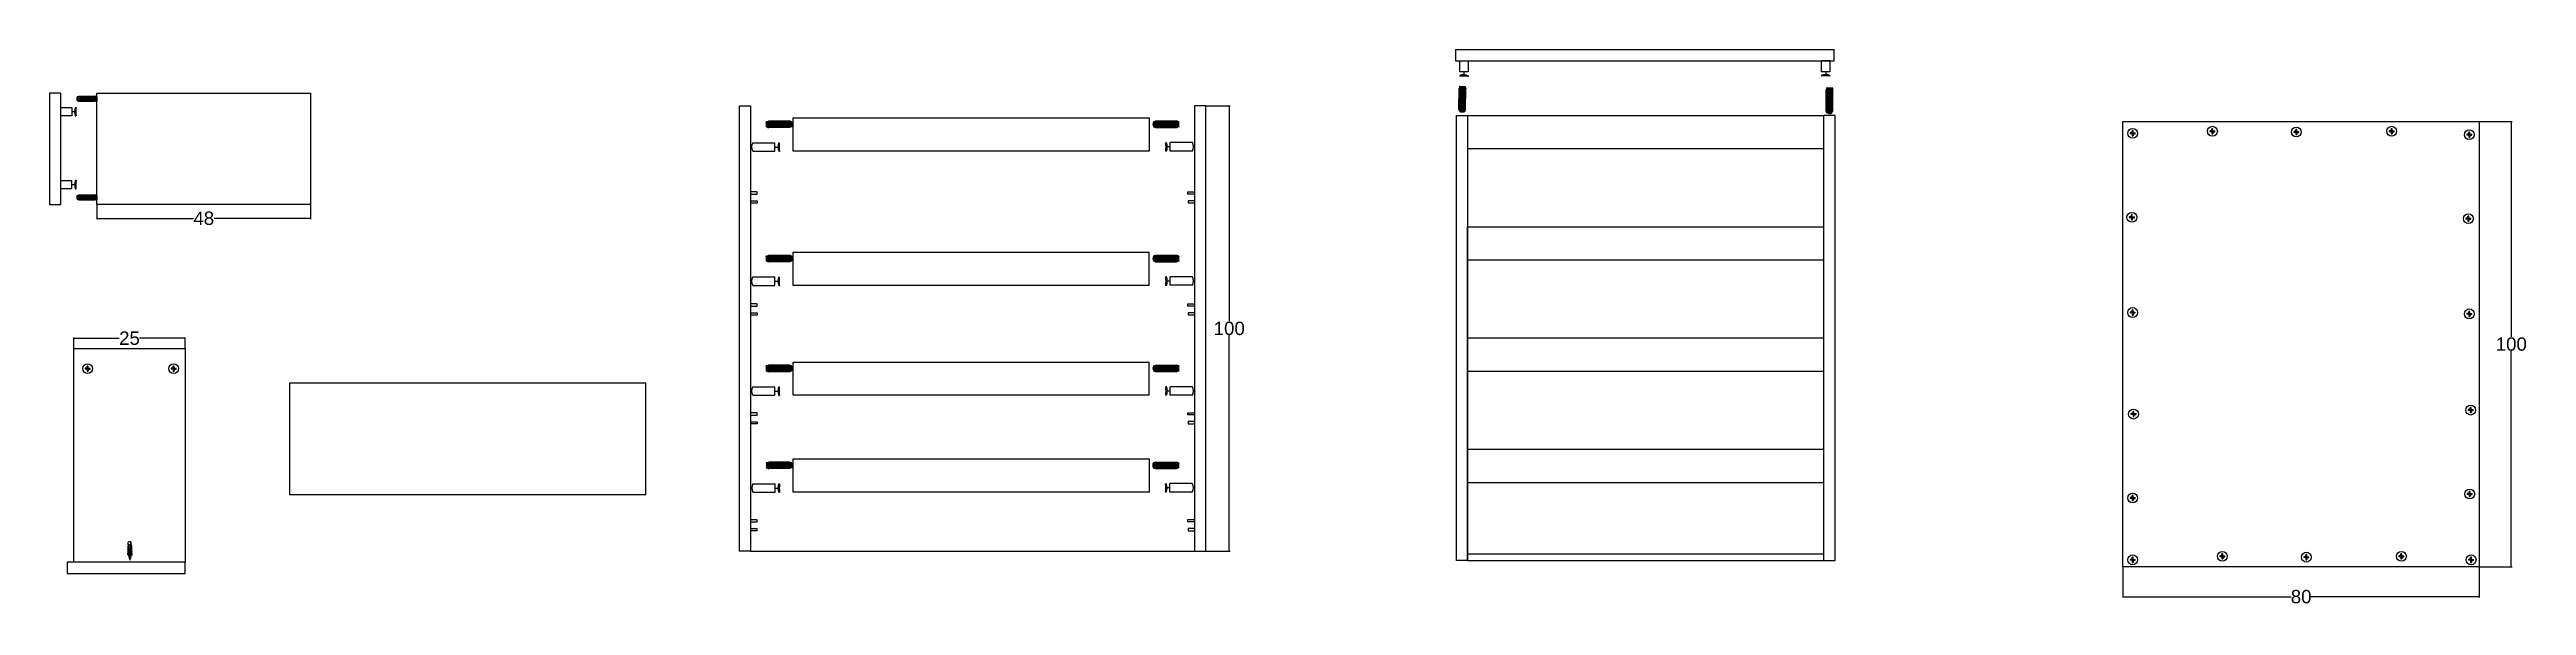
# Model space of a CAD drawing. Header units: inches. Extents: x -523 to 33, y 4 to 129.
import ezdxf

# ---------------------------------------------------------------- set-up
doc = ezdxf.new("R2010")
doc.units = ezdxf.units.IN
doc.header["$MEASUREMENT"] = 0
doc.styles.get("Standard").update_dxf_attribs({"font": 'Arial.ttf'})
doc.dimstyles.get("Standard").update_dxf_attribs({"dimtxt": 0.18, "dimasz": 0.18, "dimexe": 0.18, "dimexo": 0.0625, "dimgap": 0.09, "dimtad": 0, "dimtih": 1, "dimtoh": 1, "dimdec": 4, "dimzin": 0, "dimdsep": 46, "dimtxsty": 'Standard', "dimcen": 0.09, "dimadec": 0, "dimazin": 0, "dimtfac": 1, "dimtdec": 4, "dimtofl": 0, "dimtmove": 0, "dimatfit": 3, "dimfxl": 1, "dimtolj": 1, "dimtzin": 0, "dimarcsym": 0})

# ---------------------------------------------------------------- blocks, each defined once
blk = doc.blocks.new('Vite a croce a testa troncoconica - 10 mm da sopra')
at = {"color": 0, "linetype": 'Continuous'}
for p, q in [((-0.9, 0.9), (-5, 0.9)), ((-0.9, 0.9), (-0.9, 5)), ((0.9, 0.9), (-0.9, 0.9)), ((-0.9, 0.9), (-0.9, -0.9)), ((0.9, 0.9), (0.9, 5)), ((0.9, 0.9), (5, 0.9)), ((0.9, 0.9), (0.9, -0.9)), ((-0.9, -0.9), (-5, -0.9)), ((0.9, -0.9), (-0.9, -0.9)), ((-0.9, -0.9), (-0.9, -5)), ((0.9, -0.9), (0.9, -5)), ((0.9, -0.9), (5, -0.9))]:
    blk.add_line(p, q, dxfattribs=at)
blk.add_circle((0, 0), 9.84, dxfattribs=at)
for start, end in [(169.7597, 190.2403), (79.7597, 100.2403), (349.7597, 10.2403), (259.7597, 280.2403)]:
    blk.add_arc((0, 0), 5.09, start, end, dxfattribs=at)
blk = doc.blocks.new('_ArchTick')
at = {"color": 0, "linetype": 'ByBlock', "const_width": 0.15}
blk.add_lwpolyline([(-0.5, -0.5), (0.5, 0.5)], dxfattribs=at)
blk = doc.blocks.new('*D3')
at = {"color": 0, "lineweight": -2, "transparency": 16777216}
for p, q in [((-57.83, 13.06), (-57.83, 6.22)), ((22.17, 13.06), (22.17, 6.22)), ((-57.83, 6.4), (-20.05, 6.4)), ((22.17, 6.4), (-15.62, 6.4))]:
    blk.add_line(p, q, dxfattribs=at)
at = {"layer": 'Defpoints', "color": 0, "transparency": 16777216}
for p in [(-57.83, 13.12), (22.17, 13.12), (22.17, 6.4)]:
    blk.add_point(p, dxfattribs=at)
at = {"color": 0, "lineweight": -2, "transparency": 16777216, "xscale": 0.18, "yscale": 0.18, "zscale": 0.18, "rotation": 180}
blk.add_blockref('_ArchTick', (-57.83, 6.4), dxfattribs=at)
at = {"color": 0, "lineweight": -2, "transparency": 16777216, "xscale": 0.18, "yscale": 0.18, "zscale": 0.18}
blk.add_blockref('_ArchTick', (22.17, 6.4), dxfattribs=at)
at = {"color": 0, "transparency": 16777216, "insert": (-17.83, 6.4), "char_height": 3, "attachment_point": 5}
blk.add_mtext('\\A1;80', dxfattribs=at)
blk = doc.blocks.new('*D4')
at = {"color": 0, "lineweight": -2, "transparency": 16777216}
for p, q in [((22.23, 113.12), (29.53, 113.12)), ((29.35, 113.12), (29.35, 64.73)), ((29.35, 13.12), (29.35, 61.51)), ((22.23, 13.12), (29.53, 13.12))]:
    blk.add_line(p, q, dxfattribs=at)
at = {"layer": 'Defpoints', "color": 0, "transparency": 16777216}
for p in [(22.17, 113.12), (22.17, 13.12), (29.35, 13.12)]:
    blk.add_point(p, dxfattribs=at)
at = {"color": 0, "lineweight": -2, "transparency": 16777216, "xscale": 0.18, "yscale": 0.18, "zscale": 0.18}
for p, rotation in [((29.35, 113.12), 90), ((29.35, 13.12), 270)]:
    blk.add_blockref('_ArchTick', p, dxfattribs=dict(at, rotation=rotation))
at = {"color": 0, "transparency": 16777216, "insert": (29.35, 63.12), "char_height": 3, "attachment_point": 5}
blk.add_mtext('\\A1;100', dxfattribs=at)
blk = doc.blocks.new('*D7')
at = {"color": 0, "lineweight": -2, "transparency": 16777216}
for p, q in [((-263.71, 116.64), (-258.32, 116.64)), ((-258.5, 116.64), (-258.5, 68.25)), ((-258.5, 16.64), (-258.5, 65.03)), ((-263.71, 16.64), (-258.32, 16.64))]:
    blk.add_line(p, q, dxfattribs=at)
at = {"layer": 'Defpoints', "color": 0, "transparency": 16777216}
for p in [(-263.78, 116.64), (-258.5, 116.64), (-263.78, 16.64)]:
    blk.add_point(p, dxfattribs=at)
at = {"color": 0, "lineweight": -2, "transparency": 16777216, "xscale": 0.18, "yscale": 0.18, "zscale": 0.18}
for p, rotation in [((-258.5, 116.64), 90), ((-258.5, 16.64), 270)]:
    blk.add_blockref('_ArchTick', p, dxfattribs=dict(at, rotation=rotation))
at = {"color": 0, "transparency": 16777216, "insert": (-258.5, 66.64), "char_height": 3, "attachment_point": 5}
blk.add_mtext('\\A1;100', dxfattribs=at)
blk = doc.blocks.new('*D8')
at = {"color": 0, "lineweight": -2, "transparency": 16777216}
for p, q in [((-512.74, 94.4), (-512.74, 91.19)), ((-512.74, 91.37), (-491.04, 91.37)), ((-464.74, 91.37), (-486.44, 91.37)), ((-464.74, 94.4), (-464.74, 91.19))]:
    blk.add_line(p, q, dxfattribs=at)
at = {"layer": 'Defpoints', "color": 0, "transparency": 16777216}
for p in [(-512.74, 94.47), (-464.74, 94.47), (-464.74, 91.37)]:
    blk.add_point(p, dxfattribs=at)
at = {"color": 0, "lineweight": -2, "transparency": 16777216, "xscale": 0.18, "yscale": 0.18, "zscale": 0.18, "rotation": 180}
blk.add_blockref('_ArchTick', (-512.74, 91.37), dxfattribs=at)
at = {"color": 0, "lineweight": -2, "transparency": 16777216, "xscale": 0.18, "yscale": 0.18, "zscale": 0.18}
blk.add_blockref('_ArchTick', (-464.74, 91.37), dxfattribs=at)
at = {"color": 0, "transparency": 16777216, "insert": (-488.74, 91.37), "char_height": 3, "attachment_point": 5}
blk.add_mtext('\\A1;48', dxfattribs=at)
blk = doc.blocks.new('*D9')
at = {"color": 0, "lineweight": -2, "transparency": 16777216}
for p, q in [((-517.92, 62.2), (-517.92, 64.62)), ((-517.92, 64.44), (-507.7, 64.44)), ((-492.92, 64.44), (-503.14, 64.44)), ((-492.92, 62.2), (-492.92, 64.62))]:
    blk.add_line(p, q, dxfattribs=at)
at = {"layer": 'Defpoints', "color": 0, "transparency": 16777216}
for p in [(-517.92, 62.14), (-492.92, 64.44), (-492.92, 62.14)]:
    blk.add_point(p, dxfattribs=at)
at = {"color": 0, "lineweight": -2, "transparency": 16777216, "xscale": 0.18, "yscale": 0.18, "zscale": 0.18, "rotation": 180}
blk.add_blockref('_ArchTick', (-517.92, 64.44), dxfattribs=at)
at = {"color": 0, "lineweight": -2, "transparency": 16777216, "xscale": 0.18, "yscale": 0.18, "zscale": 0.18}
blk.add_blockref('_ArchTick', (-492.92, 64.44), dxfattribs=at)
at = {"color": 0, "transparency": 16777216, "insert": (-505.42, 64.44), "char_height": 3, "attachment_point": 5}
blk.add_mtext('\\A1;25', dxfattribs=at)

msp = doc.modelspace()

# ---------------------------------------------------------------- linework, layer by layer
for p, q in [((-207.67, 129.28), (-122.67, 129.28)), ((-207.67, 129.28), (-207.67, 126.78)), ((-122.67, 126.78), (-122.67, 129.28)), ((-207.67, 126.78), (-127.67, 126.78)), ((-206.76, 126.75), (-204.88, 126.75)), ((-206.76, 124.25), (-206.76, 126.75)), ((-206.76, 126.75), (-204.88, 126.75)), ((-204.88, 124.25), (-206.76, 124.25)), ((-206.74, 123.43), (-206.74, 123.43)), ((-206.74, 123.43), (-206.74, 123.28)), ((-205.79, 124.25), (-205.79, 123.6)), ((-204.88, 126.75), (-204.88, 124.25)), ((-204.85, 123.4), (-204.85, 123.25)), ((-127.67, 126.78), (-122.67, 126.78)), ((-125.54, 126.8), (-123.65, 126.8)), ((-125.54, 124.3), (-125.54, 126.8)), ((-125.54, 126.8), (-123.65, 126.8)), ((-123.65, 124.3), (-125.54, 124.3)), ((-125.51, 123.48), (-125.51, 123.48)), ((-125.51, 123.48), (-125.51, 123.33)), ((-124.57, 124.3), (-124.57, 123.64)), ((-123.65, 126.8), (-123.65, 124.3)), ((-123.63, 123.45), (-123.63, 123.3)), ((-520.87, 119.47), (-523.37, 119.47)), ((-523.37, 119.47), (-523.37, 94.47)), ((-520.87, 94.47), (-520.87, 119.47)), ((-517.25, 118.3), (-512.78, 118.29)), ((-517.25, 118.16), (-512.78, 118.15)), ((-517.23, 118.43), (-512.77, 118.43)), ((-517.23, 118.03), (-512.77, 118.02)), ((-517.19, 118.57), (-512.76, 118.56)), ((-517.19, 117.89), (-512.76, 117.88)), ((-517.16, 117.82), (-516.77, 117.68)), ((-517.13, 118.7), (-516.77, 118.84)), ((-517.13, 118.7), (-512.74, 118.69)), ((-516.99, 117.76), (-512.88, 117.74)), ((-516.77, 118.84), (-513.11, 118.82)), ((-516.77, 117.68), (-513.12, 117.66)), ((-512.74, 117.79), (-513.12, 117.66)), ((-512.74, 118.69), (-513.11, 118.82)), ((-512.74, 94.47), (-512.74, 119.47)), ((-512.74, 119.47), (-464.74, 119.47)), ((-464.74, 119.47), (-464.74, 94.47)), ((-206.93, 115.86), (-206.9, 120.56)), ((-206.73, 121.05), (-206.9, 120.56)), ((-206.75, 115.4), (-206.73, 121.05)), ((-206.58, 115.31), (-206.57, 121.02)), ((-206.4, 115.26), (-206.4, 120.99)), ((-206.23, 115.24), (-206.22, 120.98)), ((-206.05, 115.24), (-206.05, 120.98)), ((-205.89, 115.26), (-205.87, 120.99)), ((-205.71, 115.32), (-205.7, 121.02)), ((-205.58, 121.04), (-205.41, 120.55)), ((-205.54, 115.57), (-205.52, 120.85)), ((-205.44, 115.85), (-205.41, 120.55)), ((-124.48, 115.54), (-124.46, 120.24)), ((-124.28, 120.73), (-124.46, 120.24)), ((-124.31, 115.08), (-124.28, 120.73)), ((-124.13, 115), (-124.12, 120.7)), ((-123.96, 114.95), (-123.95, 120.68)), ((-123.79, 114.92), (-123.78, 120.67)), ((-123.61, 114.92), (-123.6, 120.67)), ((-123.44, 114.95), (-123.43, 120.68)), ((-123.27, 115), (-123.26, 120.7)), ((-123.14, 120.73), (-122.97, 120.23)), ((-123.09, 115.26), (-123.07, 120.53)), ((-122.99, 115.53), (-122.97, 120.23)), ((-520.87, 116.26), (-518.4, 116.26)), ((-518.4, 114.37), (-520.87, 114.37)), ((-518.4, 116.26), (-518.4, 114.37)), ((-518.4, 115.34), (-517.75, 115.34)), ((-517.58, 114.4), (-517.58, 114.4)), ((-517.58, 114.4), (-517.43, 114.4)), ((-517.55, 116.28), (-517.4, 116.28)), ((-368.48, 16.62), (-368.48, 116.62)), ((-368.48, 116.62), (-365.98, 116.62)), ((-365.98, 116.62), (-365.98, 16.62)), ((-365.98, 116.62), (-365.98, 91.62)), ((-362.43, 113.04), (-361.94, 113.21)), ((-356.78, 113.06), (-362.43, 113.04)), ((-362.43, 111.89), (-361.93, 111.72)), ((-356.7, 112.89), (-362.4, 112.88)), ((-356.7, 112.02), (-362.4, 112.01)), ((-356.65, 112.71), (-362.38, 112.71)), ((-356.65, 112.2), (-362.38, 112.18)), ((-356.62, 112.54), (-362.37, 112.53)), ((-356.62, 112.36), (-362.37, 112.36)), ((-356.96, 111.85), (-362.23, 111.83)), ((-357.24, 113.24), (-361.94, 113.21)), ((-357.23, 111.75), (-361.93, 111.72)), ((-356.78, 113.06), (-357.24, 113.24)), ((-356.74, 111.93), (-357.23, 111.75)), ((-356.44, 113.93), (-276.44, 113.93)), ((-356.44, 106.47), (-356.44, 113.93)), ((-276.44, 113.93), (-276.44, 106.47)), ((-275.63, 112.57), (-269.89, 112.56)), ((-275.63, 112.39), (-269.89, 112.38)), ((-275.61, 112.74), (-269.88, 112.73)), ((-275.61, 112.22), (-269.88, 112.21)), ((-275.56, 112.91), (-269.85, 112.9)), ((-275.55, 112.05), (-269.85, 112.03)), ((-275.51, 111.95), (-275.02, 111.77)), ((-275.47, 113.08), (-275.01, 113.26)), ((-275.47, 113.08), (-269.82, 113.06)), ((-275.3, 111.87), (-270.02, 111.85)), ((-275.02, 111.77), (-270.32, 111.75)), ((-275.01, 113.26), (-270.31, 113.24)), ((-269.83, 111.91), (-270.32, 111.75)), ((-269.82, 113.06), (-270.31, 113.24)), ((-266.28, 116.64), (-266.28, 16.64)), ((-266.28, 116.64), (-266.28, 91.64)), ((-263.78, 116.64), (-266.28, 116.64)), ((-266.28, 116.64), (-266.28, 16.64)), ((-266.28, 116.64), (-266.28, 91.64)), ((-263.78, 16.64), (-263.78, 116.64)), ((-207.48, 14.5), (-207.48, 114.5)), ((-207.48, 114.5), (-204.98, 114.5)), ((-206.75, 115.4), (-206.93, 115.86)), ((-205.61, 115.36), (-205.44, 115.85)), ((-204.98, 114.5), (-204.98, 14.5)), ((-204.98, 114.5), (-124.98, 114.5)), ((-204.98, 114.5), (-204.98, 107.04)), ((-124.98, 14.5), (-124.98, 114.5)), ((-122.48, 114.5), (-124.98, 114.5)), ((-124.31, 115.08), (-124.48, 115.54)), ((-123.17, 115.04), (-122.99, 115.53)), ((-122.48, 14.5), (-122.48, 114.5)), ((-57.83, 13.12), (-57.83, 113.12)), ((-57.83, 113.12), (22.17, 113.12)), ((22.17, 113.12), (22.17, 13.12)), ((-365.49, 108.35), (-360.49, 108.35)), ((-365.49, 106.47), (-360.49, 106.47)), ((-360.49, 106.47), (-360.49, 108.35)), ((-360.49, 107.39), (-359.84, 107.39)), ((-359.67, 108.33), (-359.67, 108.33)), ((-359.67, 108.33), (-359.52, 108.33)), ((-359.64, 106.45), (-359.49, 106.45)), ((-276.44, 106.47), (-356.44, 106.47)), ((-272.61, 106.47), (-272.76, 106.47)), ((-272.59, 108.35), (-272.74, 108.35)), ((-272.58, 108.35), (-272.59, 108.35)), ((-271.76, 107.41), (-272.42, 107.41)), ((-266.76, 108.38), (-271.76, 108.38)), ((-271.76, 106.49), (-271.76, 108.38)), ((-266.76, 106.49), (-271.76, 106.49)), ((-204.98, 107.04), (-124.98, 107.04)), ((-520.88, 99.89), (-518.41, 99.89)), ((-518.41, 98), (-520.88, 98)), ((-518.41, 99.89), (-518.41, 98)), ((-518.41, 98.97), (-517.75, 98.97)), ((-517.59, 98.03), (-517.59, 98.03)), ((-517.59, 98.03), (-517.44, 98.03)), ((-517.56, 99.91), (-517.41, 99.91)), ((-517.25, 96.13), (-512.78, 96.12)), ((-517.25, 95.99), (-512.78, 95.99)), ((-517.23, 96.26), (-512.77, 96.26)), ((-517.23, 95.86), (-512.77, 95.85)), ((-517.19, 96.4), (-512.76, 96.39)), ((-517.19, 95.72), (-512.76, 95.72)), ((-517.16, 95.65), (-516.77, 95.51)), ((-517.13, 96.53), (-516.77, 96.67)), ((-517.13, 96.53), (-512.74, 96.52)), ((-516.99, 95.59), (-512.88, 95.57)), ((-516.77, 96.67), (-513.11, 96.65)), ((-516.77, 95.51), (-513.12, 95.49)), ((-512.74, 95.62), (-513.12, 95.49)), ((-512.74, 96.52), (-513.11, 96.65)), ((-366.02, 95.3), (-364.52, 95.3)), ((-364.52, 94.8), (-366.02, 94.8)), ((-364.47, 97.3), (-365.97, 97.3)), ((-365.97, 96.8), (-364.47, 96.8)), ((-364.52, 95.3), (-364.52, 94.8)), ((-364.47, 96.8), (-364.47, 97.3)), ((-267.78, 96.82), (-267.78, 97.32)), ((-267.78, 97.32), (-266.28, 97.32)), ((-266.28, 96.82), (-267.78, 96.82)), ((-266.23, 95.32), (-267.73, 95.32)), ((-267.73, 95.32), (-267.73, 94.82)), ((-267.73, 94.82), (-266.23, 94.82)), ((-523.37, 94.47), (-520.87, 94.47)), ((-464.74, 94.47), (-512.74, 94.47)), ((-365.98, 91.62), (-365.98, 66.62)), ((-266.28, 91.64), (-266.28, 66.64)), ((-266.28, 91.64), (-266.28, 66.64)), ((-204.98, 64.5), (-204.98, 89.5)), ((-204.98, 89.5), (-124.98, 89.5)), ((-204.98, 89.5), (-204.98, 82.04)), ((-356.44, 83.78), (-276.44, 83.78)), ((-356.44, 76.32), (-356.44, 83.78)), ((-276.44, 76.32), (-276.44, 83.78)), ((-365.49, 78.21), (-360.49, 78.21)), ((-362.44, 82.89), (-361.95, 83.06)), ((-356.78, 82.91), (-362.44, 82.89)), ((-362.43, 81.74), (-361.94, 81.57)), ((-356.7, 81.87), (-362.41, 81.86)), ((-356.7, 82.74), (-362.4, 82.73)), ((-356.65, 82.57), (-362.38, 82.56)), ((-356.65, 82.05), (-362.38, 82.04)), ((-356.62, 82.39), (-362.37, 82.38)), ((-356.63, 82.21), (-362.37, 82.21)), ((-356.96, 81.7), (-362.24, 81.68)), ((-357.25, 83.09), (-361.95, 83.06)), ((-357.24, 81.6), (-361.94, 81.57)), ((-360.49, 76.32), (-360.49, 78.21)), ((-359.68, 78.18), (-359.67, 78.18)), ((-359.67, 78.18), (-359.52, 78.18)), ((-356.78, 82.91), (-357.25, 83.09)), ((-356.75, 81.78), (-357.24, 81.6)), ((-275.63, 82.42), (-269.88, 82.41)), ((-275.63, 82.24), (-269.88, 82.23)), ((-275.6, 82.59), (-269.87, 82.58)), ((-275.6, 82.07), (-269.87, 82.06)), ((-275.55, 82.76), (-269.85, 82.75)), ((-275.55, 81.9), (-269.85, 81.89)), ((-275.51, 81.8), (-275.02, 81.62)), ((-275.47, 82.94), (-275.01, 83.11)), ((-275.47, 82.94), (-269.82, 82.91)), ((-275.29, 81.72), (-270.02, 81.7)), ((-275.02, 81.62), (-270.32, 81.6)), ((-275.01, 83.11), (-270.31, 83.09)), ((-272.58, 78.21), (-272.73, 78.21)), ((-272.58, 78.21), (-272.58, 78.21)), ((-266.76, 78.23), (-271.76, 78.23)), ((-271.76, 76.35), (-271.76, 78.23)), ((-269.82, 81.77), (-270.32, 81.6)), ((-269.82, 82.91), (-270.31, 83.09)), ((-204.98, 82.04), (-124.98, 82.04)), ((-365.49, 76.32), (-360.49, 76.32)), ((-360.49, 77.24), (-359.84, 77.24)), ((-359.65, 76.3), (-359.5, 76.3)), ((-276.44, 76.32), (-356.44, 76.32)), ((-272.61, 76.32), (-272.76, 76.32)), ((-271.76, 77.26), (-272.41, 77.26)), ((-266.76, 76.35), (-271.76, 76.35)), ((-366.02, 70.14), (-364.52, 70.14)), ((-364.52, 69.64), (-366.02, 69.64)), ((-364.47, 72.14), (-365.97, 72.14)), ((-365.97, 71.64), (-364.47, 71.64)), ((-364.52, 70.14), (-364.52, 69.64)), ((-364.47, 71.64), (-364.47, 72.14)), ((-267.78, 71.67), (-267.78, 72.17)), ((-267.78, 72.17), (-266.28, 72.17)), ((-266.28, 71.67), (-267.78, 71.67)), ((-266.23, 70.17), (-267.73, 70.17)), ((-267.73, 70.17), (-267.73, 69.67)), ((-267.73, 69.67), (-266.23, 69.67)), ((-517.92, 14.14), (-517.92, 62.14)), ((-517.92, 62.14), (-492.92, 62.14)), ((-492.92, 62.14), (-492.92, 14.14)), ((-365.98, 66.62), (-365.98, 41.62)), ((-266.28, 66.64), (-266.28, 41.64)), ((-266.28, 66.64), (-266.28, 41.64)), ((-204.98, 39.5), (-204.98, 64.5)), ((-204.98, 64.5), (-124.98, 64.5)), ((-204.98, 64.5), (-204.98, 57.04)), ((-362.44, 58.21), (-361.95, 58.38)), ((-356.78, 58.23), (-362.44, 58.21)), ((-362.43, 57.06), (-361.94, 56.89)), ((-356.7, 57.19), (-362.41, 57.18)), ((-356.7, 58.06), (-362.4, 58.05)), ((-356.65, 57.89), (-362.38, 57.88)), ((-356.65, 57.37), (-362.38, 57.36)), ((-356.62, 57.71), (-362.37, 57.7)), ((-356.63, 57.54), (-362.37, 57.53)), ((-356.96, 57.02), (-362.24, 57)), ((-357.25, 58.41), (-361.95, 58.38)), ((-357.24, 56.92), (-361.94, 56.89)), ((-356.78, 58.23), (-357.25, 58.41)), ((-356.75, 57.1), (-357.24, 56.92)), ((-356.44, 59.1), (-276.44, 59.1)), ((-356.44, 51.64), (-356.44, 59.1)), ((-276.44, 51.64), (-276.44, 59.1)), ((-275.63, 57.74), (-269.88, 57.73)), ((-275.63, 57.56), (-269.88, 57.55)), ((-275.6, 57.91), (-269.87, 57.9)), ((-275.6, 57.39), (-269.87, 57.38)), ((-275.55, 58.08), (-269.85, 58.07)), ((-275.55, 57.22), (-269.85, 57.21)), ((-275.51, 57.12), (-275.02, 56.94)), ((-275.47, 58.26), (-275.01, 58.43)), ((-275.47, 58.26), (-269.82, 58.23)), ((-275.29, 57.04), (-270.02, 57.02)), ((-275.02, 56.94), (-270.32, 56.92)), ((-275.01, 58.43), (-270.31, 58.41)), ((-269.82, 57.09), (-270.32, 56.92)), ((-269.82, 58.23), (-270.31, 58.41)), ((-204.98, 57.04), (-124.98, 57.04)), ((-389.48, 54.37), (-469.48, 54.37)), ((-469.48, 54.37), (-469.48, 29.37)), ((-389.48, 29.37), (-389.48, 54.37)), ((-365.49, 53.53), (-360.49, 53.53)), ((-365.49, 51.64), (-360.49, 51.64)), ((-360.49, 51.64), (-360.49, 53.53)), ((-360.49, 52.56), (-359.84, 52.56)), ((-359.68, 53.5), (-359.67, 53.5)), ((-359.67, 53.5), (-359.52, 53.5)), ((-359.65, 51.62), (-359.5, 51.62)), ((-276.44, 51.64), (-356.44, 51.64)), ((-272.61, 51.64), (-272.76, 51.64)), ((-272.58, 53.53), (-272.73, 53.53)), ((-272.58, 53.53), (-272.58, 53.53)), ((-271.76, 52.58), (-272.41, 52.58)), ((-266.76, 53.55), (-271.76, 53.55)), ((-271.76, 51.67), (-271.76, 53.55)), ((-266.76, 51.67), (-271.76, 51.67)), ((-366.01, 45.7), (-364.51, 45.7)), ((-364.51, 45.2), (-366.01, 45.2)), ((-364.46, 47.7), (-365.96, 47.7)), ((-365.96, 47.2), (-364.46, 47.2)), ((-364.51, 45.7), (-364.51, 45.2)), ((-364.46, 47.2), (-364.46, 47.7)), ((-267.79, 47.22), (-267.79, 47.72)), ((-267.79, 47.72), (-266.29, 47.72)), ((-266.29, 47.22), (-267.79, 47.22)), ((-266.25, 45.72), (-267.75, 45.72)), ((-267.75, 45.72), (-267.75, 45.22)), ((-267.75, 45.22), (-266.25, 45.22)), ((-204.98, 14.5), (-204.98, 39.5)), ((-204.98, 39.5), (-124.98, 39.5)), ((-204.98, 39.5), (-204.98, 32.04)), ((-362.39, 36.45), (-361.9, 36.63)), ((-356.74, 36.48), (-362.39, 36.45)), ((-362.39, 35.31), (-361.89, 35.14)), ((-356.66, 36.3), (-362.36, 36.29)), ((-356.66, 35.44), (-362.36, 35.43)), ((-356.61, 36.13), (-362.34, 36.12)), ((-356.61, 35.61), (-362.34, 35.6)), ((-356.58, 35.96), (-362.33, 35.95)), ((-356.58, 35.78), (-362.33, 35.77)), ((-356.92, 35.26), (-362.2, 35.24)), ((-357.2, 36.65), (-361.9, 36.63)), ((-357.2, 35.16), (-361.89, 35.14)), ((-356.74, 36.48), (-357.2, 36.65)), ((-356.7, 35.34), (-357.2, 35.16)), ((-356.4, 37.34), (-276.4, 37.34)), ((-356.4, 29.88), (-356.4, 37.34)), ((-276.4, 29.88), (-276.4, 37.34)), ((-275.67, 35.98), (-269.93, 35.97)), ((-275.67, 35.8), (-269.93, 35.8)), ((-275.65, 36.15), (-269.91, 36.15)), ((-275.65, 35.63), (-269.91, 35.62)), ((-275.6, 36.33), (-269.89, 36.31)), ((-275.59, 35.46), (-269.89, 35.45)), ((-275.55, 35.36), (-275.06, 35.19)), ((-275.51, 36.5), (-275.05, 36.68)), ((-275.51, 36.5), (-269.86, 36.48)), ((-275.33, 35.29), (-270.06, 35.26)), ((-275.06, 35.19), (-270.36, 35.16)), ((-275.05, 36.68), (-270.35, 36.65)), ((-269.87, 35.33), (-270.36, 35.16)), ((-269.86, 36.48), (-270.35, 36.65)), ((-469.48, 29.37), (-389.48, 29.37)), ((-365.45, 31.77), (-360.45, 31.77)), ((-365.45, 29.89), (-360.45, 29.89)), ((-360.45, 29.89), (-360.45, 31.77)), ((-360.45, 30.8), (-359.8, 30.8)), ((-359.64, 31.75), (-359.63, 31.75)), ((-359.63, 31.75), (-359.48, 31.75)), ((-359.6, 29.86), (-359.45, 29.86)), ((-276.4, 29.88), (-356.4, 29.88)), ((-272.65, 29.88), (-272.8, 29.88)), ((-272.62, 31.77), (-272.77, 31.77)), ((-272.62, 31.77), (-272.62, 31.77)), ((-271.8, 30.82), (-272.46, 30.82)), ((-266.8, 31.79), (-271.8, 31.79)), ((-271.8, 29.91), (-271.8, 31.79)), ((-266.8, 29.91), (-271.8, 29.91)), ((-204.98, 32.04), (-124.98, 32.04)), ((-364.49, 23.69), (-365.99, 23.69)), ((-365.99, 23.19), (-364.49, 23.19)), ((-364.49, 23.19), (-364.49, 23.69)), ((-267.76, 23.21), (-267.76, 23.71)), ((-267.76, 23.71), (-266.26, 23.71)), ((-266.26, 23.21), (-267.76, 23.21)), ((-366.04, 21.69), (-364.54, 21.69)), ((-364.54, 21.19), (-366.04, 21.19)), ((-364.54, 21.69), (-364.54, 21.19)), ((-266.21, 21.71), (-267.71, 21.71)), ((-267.71, 21.71), (-267.71, 21.21)), ((-267.71, 21.21), (-266.21, 21.21)), ((-517.92, 14.14), (-519.42, 14.14)), ((-519.42, 14.14), (-519.42, 11.64)), ((-519.42, 11.64), (-494.42, 11.64)), ((-492.92, 14.14), (-517.92, 14.14)), ((-517.92, 14.14), (-517.92, 14.14)), ((-494.42, 11.64), (-492.92, 11.64)), ((-492.92, 11.64), (-492.92, 14.14)), ((-365.98, 16.62), (-368.48, 16.62)), ((-365.98, 16.62), (-266.28, 16.64)), ((-266.28, 16.64), (-263.78, 16.64)), ((-204.98, 14.5), (-207.48, 14.5)), ((-204.98, 14.5), (-204.98, 16)), ((-204.98, 16), (-124.98, 16)), ((-204.98, 14.5), (-124.98, 14.5)), ((-124.98, 14.5), (-122.48, 14.5)), ((22.17, 13.12), (-57.83, 13.12))]:
    msp.add_line(p, q)
at = {"color": 7}
for p, q in [((-505.68, 17.65), (-505.88, 17.51)), ((-505.44, 17.36), (-505.88, 17.51)), ((-504.87, 17.38), (-505.88, 17.51)), ((-505.67, 17.21), (-505.87, 17.07)), ((-504.86, 16.94), (-505.87, 17.07)), ((-505.43, 16.92), (-505.87, 17.07)), ((-505.66, 16.77), (-505.86, 16.62)), ((-505.69, 18.04), (-505.68, 17.65)), ((-505.37, 17.55), (-505.68, 17.65)), ((-505.67, 17.21), (-505.67, 17.44)), ((-505.36, 17.11), (-505.67, 17.21)), ((-505.66, 16.77), (-505.66, 17)), ((-505.36, 16.67), (-505.66, 16.77)), ((-505.44, 17.36), (-505.07, 17.23)), ((-505.43, 16.92), (-505.06, 16.79)), ((-504.88, 17.82), (-505.38, 17.89)), ((-505.37, 17.55), (-504.87, 17.38)), ((-505.36, 17.11), (-504.86, 16.94)), ((-505.32, 17.76), (-505.08, 17.68)), ((-505.31, 17.97), (-504.88, 17.82)), ((-505.08, 18.05), (-505.07, 17.45)), ((-504.88, 17.82), (-505.08, 17.68)), ((-504.87, 17.38), (-505.07, 17.23)), ((-505.07, 17.23), (-505.06, 17)), ((-504.86, 16.94), (-505.06, 16.79)), ((-505.06, 16.79), (-505.05, 16.56)), ((-505.01, 18.05), (-505, 17.45)), ((-505, 17.23), (-504.99, 17.01)), ((-504.99, 16.79), (-504.98, 16.56)), ((-505.42, 16.48), (-505.86, 16.62)), ((-504.85, 16.49), (-505.86, 16.62)), ((-505.65, 16.33), (-505.85, 16.18)), ((-505.42, 16.04), (-505.85, 16.18)), ((-504.84, 16.05), (-505.85, 16.18)), ((-505.63, 16.04), (-505.83, 15.9)), ((-504.82, 15.77), (-505.83, 15.9)), ((-505.39, 15.75), (-505.83, 15.9)), ((-505.65, 16.33), (-505.65, 16.56)), ((-505.35, 16.22), (-505.65, 16.33)), ((-505.33, 15.94), (-505.63, 16.04)), ((-505.62, 15.71), (-505.63, 15.83)), ((-505.51, 15.34), (-505.62, 15.71)), ((-505.47, 15.37), (-505.57, 15.3)), ((-505.06, 15.23), (-505.57, 15.3)), ((-505.35, 15.22), (-505.57, 15.3)), ((-505.3, 14.6), (-505.5, 15.27)), ((-505.32, 15.32), (-505.47, 15.37)), ((-505.42, 16.48), (-505.05, 16.35)), ((-505.42, 16.04), (-505.05, 15.92)), ((-505.39, 15.75), (-505.02, 15.63)), ((-505.36, 16.67), (-504.85, 16.49)), ((-505.35, 16.22), (-504.84, 16.05)), ((-505.35, 15.22), (-505.16, 15.16)), ((-505.33, 15.94), (-504.82, 15.77)), ((-505.32, 15.32), (-505.06, 15.23)), ((-505.3, 14.6), (-505.16, 15.16)), ((-505.14, 15.26), (-505.02, 15.63)), ((-504.85, 16.49), (-505.05, 16.35)), ((-505.05, 16.35), (-505.04, 16.12)), ((-504.84, 16.05), (-505.05, 15.92)), ((-505.03, 16.07), (-505.02, 15.84)), ((-504.82, 15.77), (-505.02, 15.63)), ((-504.98, 16.35), (-504.97, 16.12)), ((-504.96, 16.07), (-504.95, 15.84))]:
    msp.add_line(p, q, dxfattribs=at)
at = {"color": 0}
for p, q in [((-505.69, 18.04), (-505.7, 18.64)), ((-505.08, 18.05), (-505.1, 18.68)), ((-505.01, 18.05), (-505.03, 18.65))]:
    msp.add_line(p, q, dxfattribs=at)
for centre, radius, start, end in [((-205.83, 121.01), 2.59, 67.7147, 110.4295), ((-205.9, 115.48), 7.84, 82.3249, 96.1234), ((-124.61, 121.06), 2.59, 67.7147, 110.4295), ((-124.68, 115.53), 7.84, 82.3249, 96.1234), ((-516.32, 118.23), 0.933, 149.8095, 206.3989), ((-510.05, 118.24), 2.73, 170.5112, 189.4888), ((-206.14, 123.57), 2.59, 256.9097, 282.4225), ((-123.69, 123.26), 2.59, 256.9097, 282.4225), ((-515.16, 115.3), 2.59, 157.7147, 200.4295), ((-509.63, 115.23), 7.84, 172.3249, 186.1234), ((-364.96, 112.45), 2.59, 347.5775, 13.0903), ((-357.82, 112.46), 1.2, 333.6011, 30.1905), ((-274.44, 112.48), 1.2, 149.8095, 206.3989), ((-267.3, 112.47), 2.59, 166.9097, 192.4225), ((-206.15, 116.43), 1.2, 239.8095, 296.3989), ((-123.7, 116.12), 1.2, 239.8095, 296.3989), ((-363.78, 107.41), 1.96, 151.2164, 208.7836), ((-357.25, 107.43), 2.59, 159.5705, 202.2853), ((-351.72, 107.49), 7.84, 173.8766, 187.6751), ((-280.53, 107.52), 7.84, 352.3249, 6.1234), ((-275, 107.45), 2.59, 337.7147, 20.4295), ((-268.48, 107.44), 1.96, 331.2164, 28.7836), ((-515.17, 98.93), 2.59, 157.7147, 200.4295), ((-509.64, 98.86), 7.84, 172.3249, 186.1234), ((-516.32, 96.06), 0.933, 149.8095, 206.3989), ((-510.05, 96.07), 2.73, 170.5112, 189.4888), ((-363.78, 77.26), 1.96, 151.2164, 208.7836), ((-364.96, 82.3), 2.59, 347.5775, 13.0903), ((-357.25, 77.28), 2.59, 159.5705, 202.2853), ((-351.73, 77.35), 7.84, 173.8766, 187.6751), ((-357.82, 82.31), 1.2, 333.6011, 30.1905), ((-274.43, 82.33), 1.2, 149.8095, 206.3989), ((-280.53, 77.37), 7.84, 352.3249, 6.1234), ((-275, 77.3), 2.59, 337.7147, 20.4295), ((-267.29, 82.32), 2.59, 166.9097, 192.4225), ((-268.47, 77.29), 1.96, 331.2164, 28.7836), ((-364.96, 57.62), 2.59, 347.5775, 13.0903), ((-357.82, 57.63), 1.2, 333.6011, 30.1905), ((-274.43, 57.65), 1.2, 149.8095, 206.3989), ((-267.29, 57.64), 2.59, 166.9097, 192.4225), ((-363.78, 52.58), 1.96, 151.2164, 208.7836), ((-357.25, 52.6), 2.59, 159.5705, 202.2853), ((-351.73, 52.67), 7.84, 173.8766, 187.6751), ((-280.53, 52.69), 7.84, 352.3249, 6.1234), ((-275, 52.62), 2.59, 337.7147, 20.4295), ((-268.47, 52.61), 1.96, 331.2164, 28.7836), ((-364.92, 35.86), 2.59, 347.5775, 13.0903), ((-357.78, 35.87), 1.2, 333.6011, 30.1905), ((-274.48, 35.9), 1.2, 149.8095, 206.3989), ((-267.33, 35.89), 2.59, 166.9097, 192.4225), ((-363.74, 30.83), 1.96, 151.2164, 208.7836), ((-357.21, 30.84), 2.59, 159.5705, 202.2853), ((-351.68, 30.91), 7.84, 173.8766, 187.6751), ((-280.57, 30.93), 7.84, 352.3249, 6.1234), ((-275.04, 30.87), 2.59, 337.7147, 20.4295), ((-268.52, 30.85), 1.96, 331.2164, 28.7836), ((-505.35, 18.01), 0.716, 63.2106, 119.2481)]:
    msp.add_arc(centre, radius, start, end)
at = {"linetype": 'Continuous'}
msp.add_arc((-505.37, 17.27), 0.829, 69.949, 112.5097, dxfattribs=at)
at = {"color": 7}
msp.add_arc((-505.27, 17.86), 0.115, 112.542, 244.4641, dxfattribs=at)

# ---------------------------------------------------------------- block references
at = {"xscale": 0.1125190308310454, "yscale": 0.1125190308310454, "zscale": 0.1125190308310454}
for p in [(-55.66, 110.45), (19.92, 110.15), (-55.84, 91.6), (19.73, 91.3), (-55.66, 70.22), (19.92, 69.92), (-514.82, 57.62), (-495.49, 57.62), (-55.47, 47.41), (20.22, 48.31), (-55.66, 28.55), (20.03, 29.45)]:
    msp.add_blockref('Vite a croce a testa troncoconica - 10 mm da sopra', p, dxfattribs=at)
at = {"xscale": 0.1125190308310454, "yscale": 0.1125190308310454, "zscale": 0.1125190308310454, "rotation": 90}
for p in [(-37.75, 110.93), (-18.9, 110.75), (2.48, 110.93), (-55.66, 14.68), (-35.53, 15.47), (-16.68, 15.28), (4.69, 15.47), (20.33, 14.68)]:
    msp.add_blockref('Vite a croce a testa troncoconica - 10 mm da sopra', p, dxfattribs=at)

# ---------------------------------------------------------------- dimensions: what is measured, and where the dimension line sits
for base, p1, p2, picture, middle in [((-258.5, 116.64), (-263.78, 16.64), (-263.78, 116.64), '*D7', (-258.5, 66.64)), ((29.35, 13.12), (22.17, 113.12), (22.17, 13.12), '*D4', (29.35, 63.12))]:
    dim = msp.add_linear_dim(base=base, p1=p1, p2=p2, angle=90, dimstyle='Standard', override={"dimtxt": 3, "dimdec": 0, "dimblk1": 'ArchTick', "dimblk2": 'ArchTick', "dimsah": 1})
    dim.commit()
    dim.dimension.update_dxf_attribs({"geometry": picture, "text_midpoint": middle})
for base, p1, p2, picture, middle in [((-464.74, 91.37), (-512.74, 94.47), (-464.74, 94.47), '*D8', (-488.74, 91.37)), ((-492.92, 64.44), (-517.92, 62.14), (-492.92, 62.14), '*D9', (-505.42, 64.44)), ((22.17, 6.4), (-57.83, 13.12), (22.17, 13.12), '*D3', (-17.83, 6.4))]:
    dim = msp.add_linear_dim(base=base, p1=p1, p2=p2, dimstyle='Standard', override={"dimtxt": 3, "dimdec": 0, "dimblk1": 'ArchTick', "dimblk2": 'ArchTick', "dimsah": 1})
    dim.commit()
    dim.dimension.update_dxf_attribs({"geometry": picture, "text_midpoint": middle})

doc.saveas('drawing.dxf')
